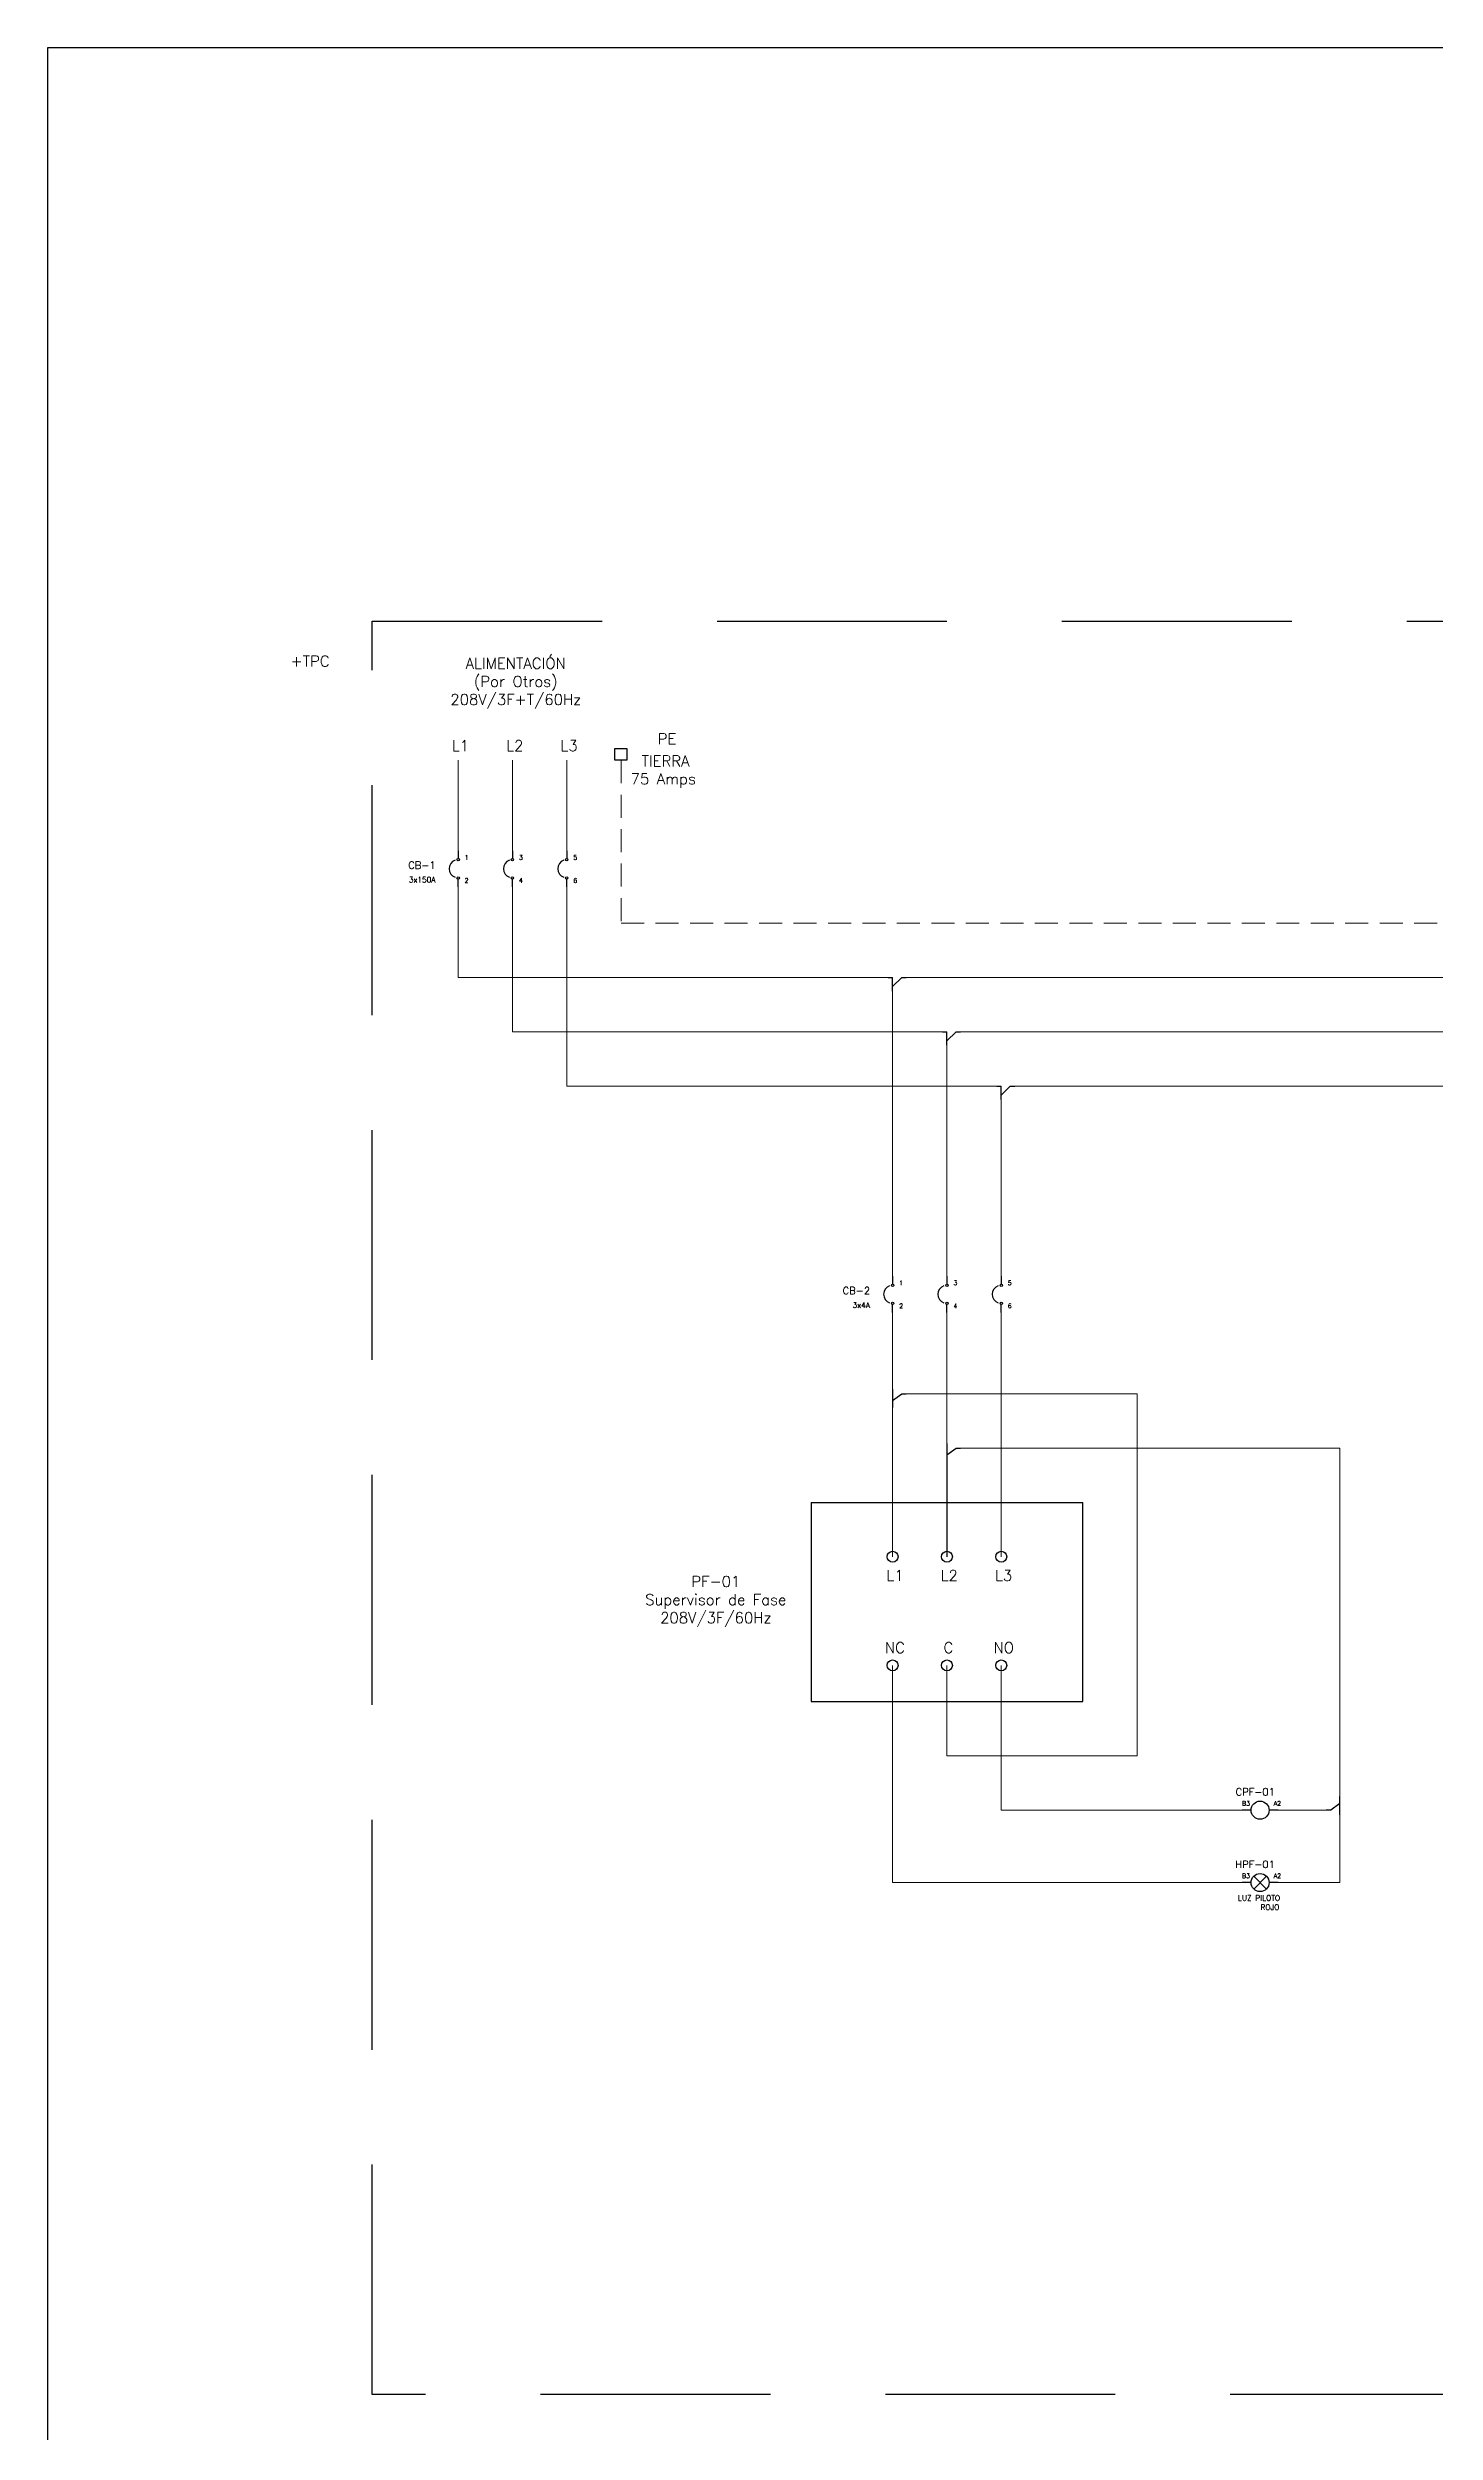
# Model space of a CAD drawing. Header units: inches. Extents: x 75782 to 87231, y -34126 to -18655.
# Drawn here: x 75782 to 76549, y -19972 to -18655 of the extents above; entities that cross this region are included whole.
import ezdxf
from ezdxf.enums import TextEntityAlignment as Align

# ---------------------------------------------------------------- set-up
doc = ezdxf.new("R2010")
doc.units = ezdxf.units.IN
doc.header["$MEASUREMENT"] = 0
doc.linetypes.add('DASHED', pattern=[19.05, 12.7, -6.35])
doc.layers.add('A-Cables 220V', color=6, linetype='Continuous', lineweight=18)
doc.layers.add('TEXTOS', color=7, linetype='Continuous')
doc.styles.get("Standard").update_dxf_attribs({"font": 'ROMANS.SHX'})

# ---------------------------------------------------------------- blocks, each defined once
blk = doc.blocks.new('3F Breaker')
for p, q in [((0, 0), (0, -4.3)), ((30, 0), (30, -4.3)), ((60, 0), (60, -4.3)), ((0, -20), (0, -15.7)), ((30, -20), (30, -15.7)), ((60, -20), (60, -15.7))]:
    blk.add_line(p, q)
for centre in [(0, -5), (30, -5), (60, -5), (0, -15), (30, -15), (60, -15)]:
    blk.add_circle(centre, 0.653)
for centre in [(0, -10), (30, -10), (60, -10)]:
    blk.add_arc(centre, 5, 110, 250)
for s, p in [('1', (3.6, -5)), ('3', (33.6, -5)), ('5', (63.6, -5)), ('2', (3.6, -17.7)), ('4', (33.6, -17.7)), ('6', (63.6, -17.7))]:
    blk.add_text(s, height=2.5).set_placement(p)
at = {"flags": 4}
for tag, height, p in [('NAME', 4, (-12.5, -10)), ('FEATURES', 3, (-12.5, -17.5))]:
    blk.add_attdef(tag, text='', height=height, dxfattribs=at).set_placement(p, align=Align.RIGHT)
blk = doc.blocks.new('derivación a la derecha')
for p, q in [((0, 2.5), (0, -7.5)), ((0, -3.75), (5, 0)), ((5, 0), (7.5, 0))]:
    blk.add_line(p, q)
blk = doc.blocks.new('derivación inferior')
for p, q in [((-2.5, 0), (0, 0)), ((0, -7.5), (0, 0)), ((0, -5), (5, 0)), ((5, 0), (7.5, 0))]:
    blk.add_line(p, q)
blk = doc.blocks.new('Relay Coil')
for p, q in [((5, 0), (0, 0)), ((20, 0), (15, 0))]:
    blk.add_line(p, q)
blk.add_circle((10, 0), 5)
for s, p in [('B3', (0, 2.5)), ('A2', (17.5, 2.5))]:
    blk.add_text(s, height=2.5).set_placement(p)
at = {"flags": 4}
for tag, height, p in [('NAME', 4, (18.1, 8.2)), ('INTENSIDAD', 3, (21, -10)), ('PAGE', 3, (20.6, -15.1))]:
    blk.add_attdef(tag, text='', height=height, dxfattribs=at).set_placement(p, align=Align.RIGHT)

msp = doc.modelspace()

# ---------------------------------------------------------------- linework, layer by layer
at = {"color": 0, "ltscale": 0.1}
for p, q in [((76278.8, -19436.3), (76278.8, -19488.8)), ((76203.8, -19458.8), (76353.8, -19458.8)), ((76203.8, -19458.8), (76203.8, -19568.8)), ((76353.8, -19568.8), (76353.8, -19458.8)), ((76203.8, -19568.8), (76353.8, -19568.8))]:
    msp.add_line(p, q, dxfattribs=at)
at = {"ltscale": 0.1}
for p, q in [((76448.3, -19665.3), (76455.4, -19672.4)), ((76448.3, -19672.4), (76455.4, -19665.3))]:
    msp.add_line(p, q, dxfattribs=at)
msp.add_lwpolyline([(75782.1, -18655.2), (87231.1, -18655.2), (87231.1, -24628.5), (75782.1, -24628.5)], close=True, dxfattribs=at)
msp.add_lwpolyline([(75782.1, -18655.2), (87231.1, -18655.2), (87231.1, -24628.5), (75782.1, -24628.5)], close=True, dxfattribs=at)
at = {"linetype": 'DASHED', "ltscale": 10}
msp.add_lwpolyline([(75961.3, -18972), (79991.3, -18972), (79991.3, -19951.6), (75961.3, -19951.6)], close=True, dxfattribs=at)
at = {"color": 0, "ltscale": 0.1}
for centre in [(76248.8, -19488.8), (76278.8, -19488.8), (76308.8, -19488.8), (76248.8, -19548.8), (76278.8, -19548.8), (76308.8, -19548.8)]:
    msp.add_circle(centre, 3, dxfattribs=at)
at = {"layer": 'A-Cables 220V'}
for p, q in [((76008.8, -19098.8), (76008.8, -19048.8)), ((76038.8, -19098.8), (76038.8, -19048.8)), ((76068.8, -19098.8), (76068.8, -19048.8)), ((76008.8, -19118.8), (76008.8, -19168.8)), ((76038.8, -19118.8), (76038.8, -19198.8)), ((76068.8, -19118.8), (76068.8, -19228.8))]:
    msp.add_line(p, q, dxfattribs=at)
at = {"layer": 'A-Cables 220V', "linetype": 'DASHED'}
for p, q in [((76098.8, -19048.8), (76098.8, -19138.8)), ((76098.8, -19138.8), (79729.2, -19138.8))]:
    msp.add_line(p, q, dxfattribs=at)
at = {"layer": 'A-Cables 220V', "ltscale": 0.1}
for p, q in [((76008.8, -19168.8), (76246.3, -19168.8)), ((76248.8, -19176.3), (76248.8, -19333.8)), ((76256.3, -19168.8), (79583.7, -19168.8)), ((76038.8, -19198.8), (76276.3, -19198.8)), ((76286.3, -19198.8), (79613.7, -19198.8)), ((76278.8, -19206.3), (76278.8, -19333.8)), ((76068.8, -19228.8), (76306.3, -19228.8)), ((76316.3, -19228.8), (79643.7, -19228.8)), ((76308.8, -19236.3), (76308.8, -19333.8)), ((76248.8, -19353.8), (76248.8, -19396.3)), ((76278.8, -19353.8), (76278.8, -19426.3)), ((76308.8, -19353.8), (76308.8, -19488.8)), ((76383.8, -19398.8), (76256.3, -19398.8)), ((76383.8, -19598.8), (76383.8, -19398.8)), ((76248.8, -19406.3), (76248.8, -19488.8)), ((76495.8, -19428.8), (76286.3, -19428.8)), ((76495.8, -19621.3), (76495.8, -19428.8)), ((76248.8, -19548.8), (76248.8, -19668.8)), ((76278.8, -19548.8), (76278.8, -19598.8)), ((76308.8, -19548.8), (76308.8, -19628.8)), ((76278.8, -19598.8), (76383.8, -19598.8)), ((76308.8, -19628.8), (76441.8, -19628.8)), ((76461.8, -19628.8), (76488.3, -19628.8)), ((76495.8, -19668.8), (76495.8, -19631.3)), ((76248.8, -19668.8), (76441.8, -19668.8)), ((76461.8, -19668.8), (76495.8, -19668.8))]:
    msp.add_line(p, q, dxfattribs=at)
at = {"layer": 'TEXTOS', "color": 6, "linetype": 'DASHED'}
msp.add_lwpolyline([(76095.4, -19042.3), (76101.9, -19042.3), (76101.9, -19048.8), (76095.4, -19048.8)], close=True, dxfattribs=at)

# ---------------------------------------------------------------- block references
ref = msp.add_blockref('3F Breaker', (76008.8, -19098.8))
ref.add_attrib('NAME', 'CB-1', dxfattribs={"height": 4}).set_placement((75996.3, -19108.8), align=Align.RIGHT)
ref.add_attrib('FEATURES', '3x150A', dxfattribs={"height": 3}).set_placement((75996.3, -19116.3), align=Align.RIGHT)
for name, p in [('derivación inferior', (76248.8, -19168.8)), ('derivación inferior', (76278.8, -19198.8)), ('derivación inferior', (76308.8, -19228.8)), ('derivación a la derecha', (76248.8, -19398.8)), ('derivación a la derecha', (76278.8, -19428.8))]:
    msp.add_blockref(name, p)
ref = msp.add_blockref('3F Breaker', (76248.8, -19333.8))
ref.add_attrib('NAME', 'CB-2', dxfattribs={"height": 4}).set_placement((76236.3, -19343.8), align=Align.RIGHT)
ref.add_attrib('FEATURES', '3x4A', dxfattribs={"height": 3}).set_placement((76236.3, -19351.3), align=Align.RIGHT)
ref = msp.add_blockref('Relay Coil', (76441.8, -19628.8))
ref.add_attrib('NAME', 'CPF-01', dxfattribs={"height": 4}).set_placement((76459.9, -19620.7), align=Align.RIGHT)
at = {"rotation": 180}
msp.add_blockref('derivación a la derecha', (76495.8, -19628.8), dxfattribs=at)
ref = msp.add_blockref('Relay Coil', (76441.8, -19668.8))
ref.add_attrib('PAGE', 'ROJO', dxfattribs={"height": 3}).set_placement((76462.4, -19683.9), align=Align.RIGHT)
ref.add_attrib('NAME', 'HPF-01', dxfattribs={"height": 4}).set_placement((76459.9, -19660.7), align=Align.RIGHT)
ref.add_attrib('INTENSIDAD', 'LUZ PILOTO', dxfattribs={"height": 3}).set_placement((76462.8, -19678.8), align=Align.RIGHT)

# ---------------------------------------------------------------- texts
at = {"layer": 'TEXTOS', "color": 6, "linetype": 'DASHED'}
for s, p in [('TIERRA', (76110.1, -19052.3)), ('PE', (76119, -19040)), ('75 Amps', (76104.1, -19062.1))]:
    msp.add_text(s, height=6, dxfattribs=at).set_placement(p)
at = {"layer": 'TEXTOS', "char_height": 6}
for s, width, insert, attachment_point in [('+TPC', 26.886, (75916.2, -18991.1), 1), ('ALIMENTACIÓN \\P(Por Otros)\\P208V/3F+T/60Hz', 178.785, (76040.6, -18992.3), 2), ('L1', 13.363, (76005.3, -19037.8), 1), ('L2', 13.363, (76035.3, -19037.8), 1), ('L3', 13.363, (76065.3, -19037.8), 1), ('PF-01\\PSupervisor de Fase\\P208V/3F/60Hz', 121.368, (76151.1, -19499.5), 2), ('L1', 13.363, (76245.3, -19496.2), 1), ('L2', 13.363, (76275.3, -19496.2), 1), ('L3', 13.363, (76305.3, -19496.2), 1), ('NC', 13.363, (76244.5, -19536), 1), ('C', 13.363, (76276.9, -19536), 1), ('NO', 13.363, (76304.5, -19536), 1)]:
    msp.add_mtext_dynamic_manual_height_columns(s, width=width, gutter_width=1250, heights=[0], dxfattribs=dict(at, insert=insert, attachment_point=attachment_point))

doc.saveas('drawing.dxf')
